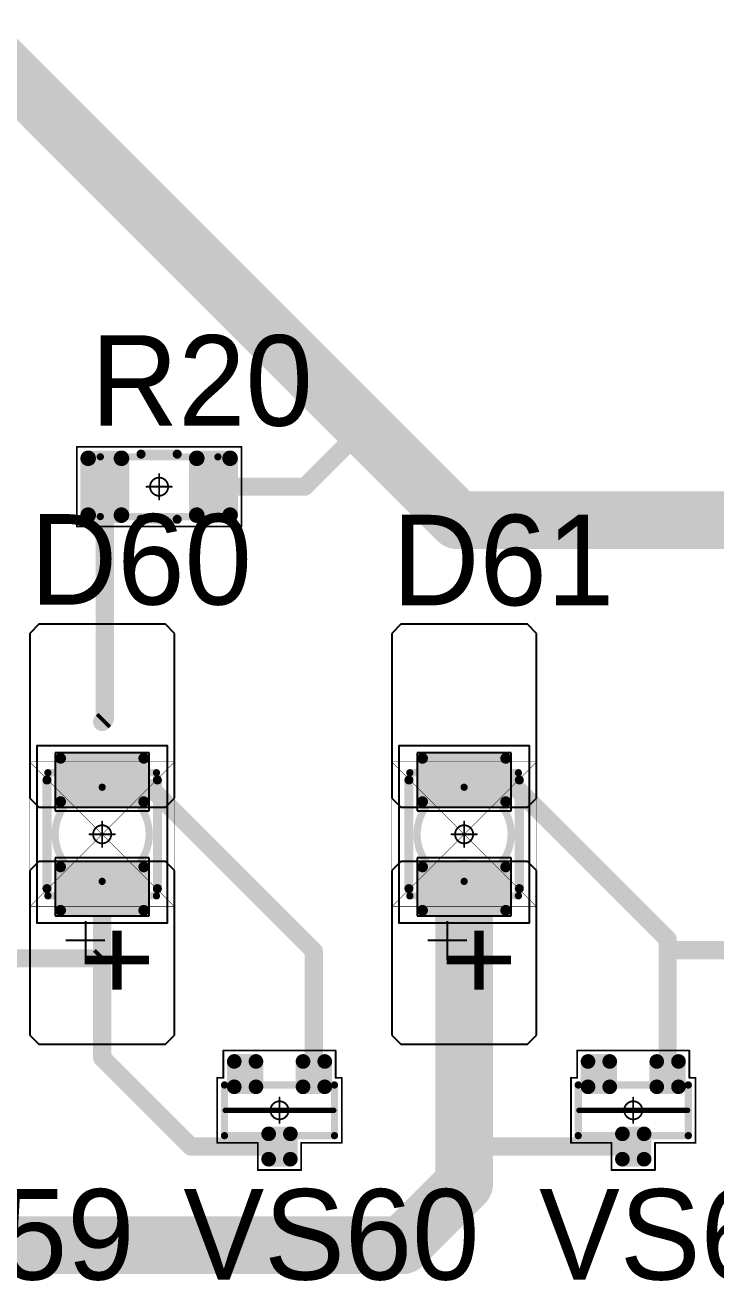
# Model space of a CAD drawing. Header units: millimetres. Extents: x 0 to 273, y 0 to 149.
# Drawn here: x 219.87 to 238.96, y 31.16 to 65.85 of the extents above; entities that cross this region are included whole.
import ezdxf

# ---------------------------------------------------------------- set-up
doc = ezdxf.new("R2010")
doc.units = ezdxf.units.MM
for name, color, linetype in [('Mechanical13', 56, 'Continuous'), ('Mechanical15', 56, 'Continuous'), ('Mechanical2', 216, 'Continuous'), ('TopLayer', 1, 'Continuous'), ('TopOverlay', 2, 'Continuous'), ('TopPaste', 8, 'Continuous'), ('TopSolder', 216, 'Continuous')]:
    doc.layers.add(name, color=color, linetype=linetype)

# ---------------------------------------------------------------- blocks, each defined once
blk = doc.blocks.new('SOT23_9')
at = {"layer": 'Mechanical13', "const_width": 0.2}
for points in [[(-0.7, -1.52), (-0.7, 1.52)], [(0.7, 1.52), (-0.7, 1.52)], [(0.7, -1.52), (0.7, 1.52)], [(0.7, -1.52), (-0.7, -1.52)]]:
    blk.add_lwpolyline(points, dxfattribs=at)
at = {"layer": 'Mechanical13', "const_width": 0.1}
for points in [[(-0.75, 1.52, 1), (-0.65, 1.52, 1)], [(-0.75, 1.52, 1), (-0.65, 1.52, 1)], [(0.65, 1.52, 1), (0.75, 1.52, 1)], [(0.65, 1.52, 1), (0.75, 1.52, 1)], [(-0.75, -1.52, 1), (-0.65, -1.52, 1)], [(-0.75, -1.52, 1), (-0.65, -1.52, 1)], [(0.65, -1.52, 1), (0.75, -1.52, 1)], [(0.65, -1.52, 1), (0.75, -1.52, 1)]]:
    blk.add_lwpolyline(points, format="xyb", close=True, dxfattribs=at)
at = {"layer": 'Mechanical15', "const_width": 0.05}
for points in [[(0.9, 1.72), (-0.9, 1.72)], [(-0.9, 1.55), (-0.9, 1.72)], [(0.9, 0.6), (0.9, 1.72)], [(-0.9, 1.55), (-1.65, 1.55)], [(-1.65, -1.55), (-1.65, 1.55)], [(0, -0.35), (0, 0.35)], [(1.65, 0.6), (0.9, 0.6)], [(1.65, -0.6), (1.65, 0.6)], [(0.35, 0), (-0.35, 0)], [(0.9, -1.72), (0.9, -0.6)], [(1.65, -0.6), (0.9, -0.6)], [(-0.9, -1.55), (-1.65, -1.55)], [(-0.9, -1.72), (-0.9, -1.55)], [(0.9, -1.72), (-0.9, -1.72)]]:
    blk.add_lwpolyline(points, dxfattribs=at)
at = {"layer": 'Mechanical15'}
for points, const_width in [([(-0.913, 1.72, 1), (-0.888, 1.72, 1)], 0.025), ([(-0.913, 1.72, 1), (-0.888, 1.72, 1)], 0.025), ([(0.888, 1.72, 1), (0.913, 1.72, 1)], 0.025), ([(0.888, 1.72, 1), (0.913, 1.72, 1)], 0.025), ([(-1.662, 1.55, 1), (-1.637, 1.55, 1)], 0.025), ([(-1.662, 1.55, 1), (-1.637, 1.55, 1)], 0.025), ([(-0.913, 1.55, 1), (-0.888, 1.55, 1)], 0.025), ([(-0.913, 1.55, 1), (-0.888, 1.55, 1)], 0.025), ([(-0.012, 0.35, 1), (0.012, 0.35, 1)], 0.025), ([(0.888, 0.6, 1), (0.913, 0.6, 1)], 0.025), ([(0.888, 0.6, 1), (0.913, 0.6, 1)], 0.025), ([(1.637, 0.6, 1), (1.662, 0.6, 1)], 0.025), ([(1.637, 0.6, 1), (1.662, 0.6, 1)], 0.025), ([(-0.362, 0, 1), (-0.337, 0, 1)], 0.025), ([(0.25, 0, 1), (-0.25, 0, 1)], 0.05), ([(-0.262, 0, 1), (-0.238, 0, 1)], 0.025), ([(0.238, 0, 1), (0.262, 0, 1)], 0.025), ([(0.337, 0, 1), (0.362, 0, 1)], 0.025), ([(-0.012, -0.35, 1), (0.012, -0.35, 1)], 0.025), ([(0.888, -0.6, 1), (0.913, -0.6, 1)], 0.025), ([(0.888, -0.6, 1), (0.913, -0.6, 1)], 0.025), ([(1.637, -0.6, 1), (1.662, -0.6, 1)], 0.025), ([(1.637, -0.6, 1), (1.662, -0.6, 1)], 0.025), ([(-1.662, -1.55, 1), (-1.637, -1.55, 1)], 0.025), ([(-1.662, -1.55, 1), (-1.637, -1.55, 1)], 0.025), ([(-0.913, -1.55, 1), (-0.888, -1.55, 1)], 0.025), ([(-0.913, -1.55, 1), (-0.888, -1.55, 1)], 0.025), ([(-0.913, -1.72, 1), (-0.888, -1.72, 1)], 0.025), ([(-0.913, -1.72, 1), (-0.888, -1.72, 1)], 0.025), ([(0.888, -1.72, 1), (0.913, -1.72, 1)], 0.025), ([(0.888, -1.72, 1), (0.913, -1.72, 1)], 0.025)]:
    blk.add_lwpolyline(points, format="xyb", close=True, dxfattribs=dict(at, const_width=const_width))
at = {"layer": 'TopLayer', "const_width": 0.1}
for points in [[(-1.4, 1.25, 1), (-1.3, 1.25, 1)], [(-0.7, 1.25, 1), (-0.6, 1.25, 1)], [(-1.4, 0.65, 1), (-1.3, 0.65, 1)], [(-0.7, 0.65, 1), (-0.6, 0.65, 1)], [(0.6, 0.3, 1), (0.7, 0.3, 1)], [(1.3, 0.3, 1), (1.4, 0.3, 1)], [(0.6, -0.3, 1), (0.7, -0.3, 1)], [(1.3, -0.3, 1), (1.4, -0.3, 1)], [(-1.4, -0.65, 1), (-1.3, -0.65, 1)], [(-0.7, -0.65, 1), (-0.6, -0.65, 1)], [(-1.4, -1.25, 1), (-1.3, -1.25, 1)], [(-0.7, -1.25, 1), (-0.6, -1.25, 1)]]:
    blk.add_lwpolyline(points, format="xyb", close=True, dxfattribs=at)
at = {"layer": 'TopLayer'}
for points in [[(-1.45, 1.25), (-1.45, 0.65), (-0.55, 1.25), (-0.55, 0.65)], [(-1.35, 1.35), (-1.35, 0.55), (-0.65, 1.35), (-0.65, 0.55)], [(0.65, 0.4), (0.65, -0.4), (1.35, 0.4), (1.35, -0.4)], [(0.55, 0.3), (0.55, -0.3), (1.45, 0.3), (1.45, -0.3)], [(-1.45, -0.65), (-1.45, -1.25), (-0.55, -0.65), (-0.55, -1.25)], [(-1.35, -0.55), (-1.35, -1.35), (-0.65, -0.55), (-0.65, -1.35)]]:
    blk.add_solid(points, dxfattribs=at)
at = {"layer": 'TopOverlay', "const_width": 0.15}
blk.add_lwpolyline([(0, -1.5), (0, 1.5)], dxfattribs=at)
at = {"layer": 'TopOverlay', "const_width": 0.075}
for points in [[(-0.038, 1.5, 1), (0.038, 1.5, 1)], [(-0.038, -1.5, 1), (0.038, -1.5, 1)]]:
    blk.add_lwpolyline(points, format="xyb", close=True, dxfattribs=at)
at = {"layer": 'TopPaste', "const_width": 0.075}
for points in [[(-1.387, 1.25, 1), (-1.313, 1.25, 1)], [(-0.687, 1.25, 1), (-0.613, 1.25, 1)], [(-1.387, 0.65, 1), (-1.313, 0.65, 1)], [(-0.687, 0.65, 1), (-0.613, 0.65, 1)], [(0.613, 0.3, 1), (0.687, 0.3, 1)], [(1.313, 0.3, 1), (1.387, 0.3, 1)], [(0.613, -0.3, 1), (0.687, -0.3, 1)], [(1.313, -0.3, 1), (1.387, -0.3, 1)], [(-1.387, -0.65, 1), (-1.313, -0.65, 1)], [(-0.687, -0.65, 1), (-0.613, -0.65, 1)], [(-1.387, -1.25, 1), (-1.313, -1.25, 1)], [(-0.687, -1.25, 1), (-0.613, -1.25, 1)]]:
    blk.add_lwpolyline(points, format="xyb", close=True, dxfattribs=at)
at = {"layer": 'TopPaste'}
for points in [[(-1.425, 1.25), (-1.425, 0.65), (-0.575, 1.25), (-0.575, 0.65)], [(-1.35, 1.325), (-1.35, 0.575), (-0.65, 1.325), (-0.65, 0.575)], [(0.65, 0.375), (0.65, -0.375), (1.35, 0.375), (1.35, -0.375)], [(0.575, 0.3), (0.575, -0.3), (1.425, 0.3), (1.425, -0.3)], [(-1.425, -0.65), (-1.425, -1.25), (-0.575, -0.65), (-0.575, -1.25)], [(-1.35, -0.575), (-1.35, -1.325), (-0.65, -0.575), (-0.65, -1.325)]]:
    blk.add_solid(points, dxfattribs=at)
at = {"layer": 'TopSolder', "const_width": 0.202}
for points in [[(-1.451, 1.25, 1), (-1.249, 1.25, 1)], [(-0.751, 1.25, 1), (-0.549, 1.25, 1)], [(-1.451, 0.65, 1), (-1.249, 0.65, 1)], [(-0.751, 0.65, 1), (-0.549, 0.65, 1)], [(0.549, 0.3, 1), (0.751, 0.3, 1)], [(1.249, 0.3, 1), (1.451, 0.3, 1)], [(0.549, -0.3, 1), (0.751, -0.3, 1)], [(1.249, -0.3, 1), (1.451, -0.3, 1)], [(-1.451, -0.65, 1), (-1.249, -0.65, 1)], [(-0.751, -0.65, 1), (-0.549, -0.65, 1)], [(-1.451, -1.25, 1), (-1.249, -1.25, 1)], [(-0.751, -1.25, 1), (-0.549, -1.25, 1)]]:
    blk.add_lwpolyline(points, format="xyb", close=True, dxfattribs=at)
at = {"layer": 'TopSolder'}
for points in [[(-1.35, 1.452), (-1.35, 0.448), (-0.65, 1.452), (-0.65, 0.448)], [(-1.552, 1.25), (-1.552, 0.65), (-0.448, 1.25), (-0.448, 0.65)], [(0.65, 0.502), (0.65, -0.502), (1.35, 0.502), (1.35, -0.502)], [(0.448, 0.3), (0.448, -0.3), (1.552, 0.3), (1.552, -0.3)], [(-1.552, -0.65), (-1.552, -1.25), (-0.448, -0.65), (-0.448, -1.25)], [(-1.35, -0.448), (-1.35, -1.452), (-0.65, -0.448), (-0.65, -1.452)]]:
    blk.add_solid(points, dxfattribs=at)
blk = doc.blocks.new('SOT23_10')
at = {"layer": 'Mechanical13', "const_width": 0.2}
for points in [[(-0.7, -1.52), (-0.7, 1.52)], [(0.7, 1.52), (-0.7, 1.52)], [(0.7, -1.52), (0.7, 1.52)], [(0.7, -1.52), (-0.7, -1.52)]]:
    blk.add_lwpolyline(points, dxfattribs=at)
at = {"layer": 'Mechanical13', "const_width": 0.1}
for points in [[(-0.75, 1.52, 1), (-0.65, 1.52, 1)], [(-0.75, 1.52, 1), (-0.65, 1.52, 1)], [(0.65, 1.52, 1), (0.75, 1.52, 1)], [(0.65, 1.52, 1), (0.75, 1.52, 1)], [(-0.75, -1.52, 1), (-0.65, -1.52, 1)], [(-0.75, -1.52, 1), (-0.65, -1.52, 1)], [(0.65, -1.52, 1), (0.75, -1.52, 1)], [(0.65, -1.52, 1), (0.75, -1.52, 1)]]:
    blk.add_lwpolyline(points, format="xyb", close=True, dxfattribs=at)
at = {"layer": 'Mechanical15', "const_width": 0.05}
for points in [[(0.9, 1.72), (-0.9, 1.72)], [(-0.9, 1.55), (-0.9, 1.72)], [(0.9, 0.6), (0.9, 1.72)], [(-0.9, 1.55), (-1.65, 1.55)], [(-1.65, -1.55), (-1.65, 1.55)], [(0, -0.35), (0, 0.35)], [(1.65, 0.6), (0.9, 0.6)], [(1.65, -0.6), (1.65, 0.6)], [(0.35, 0), (-0.35, 0)], [(0.9, -1.72), (0.9, -0.6)], [(1.65, -0.6), (0.9, -0.6)], [(-0.9, -1.55), (-1.65, -1.55)], [(-0.9, -1.72), (-0.9, -1.55)], [(0.9, -1.72), (-0.9, -1.72)]]:
    blk.add_lwpolyline(points, dxfattribs=at)
at = {"layer": 'Mechanical15'}
for points, const_width in [([(-0.913, 1.72, 1), (-0.888, 1.72, 1)], 0.025), ([(-0.913, 1.72, 1), (-0.888, 1.72, 1)], 0.025), ([(0.888, 1.72, 1), (0.913, 1.72, 1)], 0.025), ([(0.888, 1.72, 1), (0.913, 1.72, 1)], 0.025), ([(-1.662, 1.55, 1), (-1.637, 1.55, 1)], 0.025), ([(-1.662, 1.55, 1), (-1.637, 1.55, 1)], 0.025), ([(-0.913, 1.55, 1), (-0.888, 1.55, 1)], 0.025), ([(-0.913, 1.55, 1), (-0.888, 1.55, 1)], 0.025), ([(-0.012, 0.35, 1), (0.012, 0.35, 1)], 0.025), ([(0.888, 0.6, 1), (0.913, 0.6, 1)], 0.025), ([(0.888, 0.6, 1), (0.913, 0.6, 1)], 0.025), ([(1.637, 0.6, 1), (1.662, 0.6, 1)], 0.025), ([(1.637, 0.6, 1), (1.662, 0.6, 1)], 0.025), ([(-0.362, 0, 1), (-0.337, 0, 1)], 0.025), ([(0.25, 0, 1), (-0.25, 0, 1)], 0.05), ([(-0.262, 0, 1), (-0.238, 0, 1)], 0.025), ([(0.238, 0, 1), (0.262, 0, 1)], 0.025), ([(0.337, 0, 1), (0.362, 0, 1)], 0.025), ([(-0.012, -0.35, 1), (0.012, -0.35, 1)], 0.025), ([(0.888, -0.6, 1), (0.913, -0.6, 1)], 0.025), ([(0.888, -0.6, 1), (0.913, -0.6, 1)], 0.025), ([(1.637, -0.6, 1), (1.662, -0.6, 1)], 0.025), ([(1.637, -0.6, 1), (1.662, -0.6, 1)], 0.025), ([(-1.662, -1.55, 1), (-1.637, -1.55, 1)], 0.025), ([(-1.662, -1.55, 1), (-1.637, -1.55, 1)], 0.025), ([(-0.913, -1.55, 1), (-0.888, -1.55, 1)], 0.025), ([(-0.913, -1.55, 1), (-0.888, -1.55, 1)], 0.025), ([(-0.913, -1.72, 1), (-0.888, -1.72, 1)], 0.025), ([(-0.913, -1.72, 1), (-0.888, -1.72, 1)], 0.025), ([(0.888, -1.72, 1), (0.913, -1.72, 1)], 0.025), ([(0.888, -1.72, 1), (0.913, -1.72, 1)], 0.025)]:
    blk.add_lwpolyline(points, format="xyb", close=True, dxfattribs=dict(at, const_width=const_width))
at = {"layer": 'TopLayer', "const_width": 0.1}
for points in [[(-1.4, 1.25, 1), (-1.3, 1.25, 1)], [(-0.7, 1.25, 1), (-0.6, 1.25, 1)], [(-1.4, 0.65, 1), (-1.3, 0.65, 1)], [(-0.7, 0.65, 1), (-0.6, 0.65, 1)], [(0.6, 0.3, 1), (0.7, 0.3, 1)], [(1.3, 0.3, 1), (1.4, 0.3, 1)], [(0.6, -0.3, 1), (0.7, -0.3, 1)], [(1.3, -0.3, 1), (1.4, -0.3, 1)], [(-1.4, -0.65, 1), (-1.3, -0.65, 1)], [(-0.7, -0.65, 1), (-0.6, -0.65, 1)], [(-1.4, -1.25, 1), (-1.3, -1.25, 1)], [(-0.7, -1.25, 1), (-0.6, -1.25, 1)]]:
    blk.add_lwpolyline(points, format="xyb", close=True, dxfattribs=at)
at = {"layer": 'TopLayer'}
for points in [[(-1.45, 1.25), (-1.45, 0.65), (-0.55, 1.25), (-0.55, 0.65)], [(-1.35, 1.35), (-1.35, 0.55), (-0.65, 1.35), (-0.65, 0.55)], [(0.65, 0.4), (0.65, -0.4), (1.35, 0.4), (1.35, -0.4)], [(0.55, 0.3), (0.55, -0.3), (1.45, 0.3), (1.45, -0.3)], [(-1.45, -0.65), (-1.45, -1.25), (-0.55, -0.65), (-0.55, -1.25)], [(-1.35, -0.55), (-1.35, -1.35), (-0.65, -0.55), (-0.65, -1.35)]]:
    blk.add_solid(points, dxfattribs=at)
at = {"layer": 'TopOverlay', "const_width": 0.15}
blk.add_lwpolyline([(0, -1.5), (0, 1.5)], dxfattribs=at)
at = {"layer": 'TopOverlay', "const_width": 0.075}
for points in [[(-0.038, 1.5, 1), (0.038, 1.5, 1)], [(-0.038, -1.5, 1), (0.038, -1.5, 1)]]:
    blk.add_lwpolyline(points, format="xyb", close=True, dxfattribs=at)
at = {"layer": 'TopPaste', "const_width": 0.075}
for points in [[(-1.387, 1.25, 1), (-1.313, 1.25, 1)], [(-0.687, 1.25, 1), (-0.613, 1.25, 1)], [(-1.387, 0.65, 1), (-1.313, 0.65, 1)], [(-0.687, 0.65, 1), (-0.613, 0.65, 1)], [(0.613, 0.3, 1), (0.687, 0.3, 1)], [(1.313, 0.3, 1), (1.387, 0.3, 1)], [(0.613, -0.3, 1), (0.687, -0.3, 1)], [(1.313, -0.3, 1), (1.387, -0.3, 1)], [(-1.387, -0.65, 1), (-1.313, -0.65, 1)], [(-0.687, -0.65, 1), (-0.613, -0.65, 1)], [(-1.387, -1.25, 1), (-1.313, -1.25, 1)], [(-0.687, -1.25, 1), (-0.613, -1.25, 1)]]:
    blk.add_lwpolyline(points, format="xyb", close=True, dxfattribs=at)
at = {"layer": 'TopPaste'}
for points in [[(-1.425, 1.25), (-1.425, 0.65), (-0.575, 1.25), (-0.575, 0.65)], [(-1.35, 1.325), (-1.35, 0.575), (-0.65, 1.325), (-0.65, 0.575)], [(0.65, 0.375), (0.65, -0.375), (1.35, 0.375), (1.35, -0.375)], [(0.575, 0.3), (0.575, -0.3), (1.425, 0.3), (1.425, -0.3)], [(-1.425, -0.65), (-1.425, -1.25), (-0.575, -0.65), (-0.575, -1.25)], [(-1.35, -0.575), (-1.35, -1.325), (-0.65, -0.575), (-0.65, -1.325)]]:
    blk.add_solid(points, dxfattribs=at)
at = {"layer": 'TopSolder', "const_width": 0.202}
for points in [[(-1.451, 1.25, 1), (-1.249, 1.25, 1)], [(-0.751, 1.25, 1), (-0.549, 1.25, 1)], [(-1.451, 0.65, 1), (-1.249, 0.65, 1)], [(-0.751, 0.65, 1), (-0.549, 0.65, 1)], [(0.549, 0.3, 1), (0.751, 0.3, 1)], [(1.249, 0.3, 1), (1.451, 0.3, 1)], [(0.549, -0.3, 1), (0.751, -0.3, 1)], [(1.249, -0.3, 1), (1.451, -0.3, 1)], [(-1.451, -0.65, 1), (-1.249, -0.65, 1)], [(-0.751, -0.65, 1), (-0.549, -0.65, 1)], [(-1.451, -1.25, 1), (-1.249, -1.25, 1)], [(-0.751, -1.25, 1), (-0.549, -1.25, 1)]]:
    blk.add_lwpolyline(points, format="xyb", close=True, dxfattribs=at)
at = {"layer": 'TopSolder'}
for points in [[(-1.35, 1.452), (-1.35, 0.448), (-0.65, 1.452), (-0.65, 0.448)], [(-1.552, 1.25), (-1.552, 0.65), (-0.448, 1.25), (-0.448, 0.65)], [(0.65, 0.502), (0.65, -0.502), (1.35, 0.502), (1.35, -0.502)], [(0.448, 0.3), (0.448, -0.3), (1.552, 0.3), (1.552, -0.3)], [(-1.552, -0.65), (-1.552, -1.25), (-0.448, -0.65), (-0.448, -1.25)], [(-1.35, -0.448), (-1.35, -1.452), (-0.65, -0.448), (-0.65, -1.452)]]:
    blk.add_solid(points, dxfattribs=at)
blk = doc.blocks.new('RC1206S_72')
at = {"layer": 'Mechanical13', "const_width": 0.2}
for points in [[(1.625, 0.825), (-1.625, 0.825)], [(-1.625, 0.825), (-1.625, -0.825)], [(1.625, 0.825), (1.625, -0.825)], [(1.625, -0.825), (-1.625, -0.825)]]:
    blk.add_lwpolyline(points, dxfattribs=at)
at = {"layer": 'Mechanical13', "const_width": 0.1}
for points in [[(-1.675, 0.825, 1), (-1.575, 0.825, 1)], [(-1.675, 0.825, 1), (-1.575, 0.825, 1)], [(1.575, 0.825, 1), (1.675, 0.825, 1)], [(1.575, 0.825, 1), (1.675, 0.825, 1)], [(-1.675, -0.825, 1), (-1.575, -0.825, 1)], [(-1.675, -0.825, 1), (-1.575, -0.825, 1)], [(1.575, -0.825, 1), (1.675, -0.825, 1)], [(1.575, -0.825, 1), (1.675, -0.825, 1)]]:
    blk.add_lwpolyline(points, format="xyb", close=True, dxfattribs=at)
at = {"layer": 'Mechanical15', "const_width": 0.05}
for points in [[(2.275, 1.1), (-2.275, 1.1)], [(-2.275, 1.1), (-2.275, -1.1)], [(2.275, 1.1), (2.275, -1.1)], [(0, 0.35), (0, -0.35)], [(0.35, 0), (-0.35, 0)], [(2.275, -1.1), (-2.275, -1.1)]]:
    blk.add_lwpolyline(points, dxfattribs=at)
at = {"layer": 'Mechanical15'}
for points, const_width in [([(-2.287, 1.1, 1), (-2.262, 1.1, 1)], 0.025), ([(-2.287, 1.1, 1), (-2.262, 1.1, 1)], 0.025), ([(2.262, 1.1, 1), (2.287, 1.1, 1)], 0.025), ([(2.262, 1.1, 1), (2.287, 1.1, 1)], 0.025), ([(-0.012, 0.35, 1), (0.012, 0.35, 1)], 0.025), ([(-0.362, 0, 1), (-0.337, 0, 1)], 0.025), ([(0.25, 0, 1), (-0.25, 0, 1)], 0.05), ([(-0.262, 0, 1), (-0.238, 0, 1)], 0.025), ([(0.238, 0, 1), (0.262, 0, 1)], 0.025), ([(0.337, 0, 1), (0.362, 0, 1)], 0.025), ([(-0.012, -0.35, 1), (0.012, -0.35, 1)], 0.025), ([(-2.287, -1.1, 1), (-2.262, -1.1, 1)], 0.025), ([(-2.287, -1.1, 1), (-2.262, -1.1, 1)], 0.025), ([(2.262, -1.1, 1), (2.287, -1.1, 1)], 0.025), ([(2.262, -1.1, 1), (2.287, -1.1, 1)], 0.025)]:
    blk.add_lwpolyline(points, format="xyb", close=True, dxfattribs=dict(at, const_width=const_width))
at = {"layer": 'TopLayer', "const_width": 0.115}
for points in [[(-2.018, 0.785, 1), (-1.903, 0.785, 1)], [(-1.098, 0.785, 1), (-0.983, 0.785, 1)], [(0.983, 0.785, 1), (1.098, 0.785, 1)], [(1.903, 0.785, 1), (2.018, 0.785, 1)], [(-2.018, -0.785, 1), (-1.903, -0.785, 1)], [(-1.098, -0.785, 1), (-0.983, -0.785, 1)], [(0.983, -0.785, 1), (1.098, -0.785, 1)], [(1.903, -0.785, 1), (2.018, -0.785, 1)]]:
    blk.add_lwpolyline(points, format="xyb", close=True, dxfattribs=at)
at = {"layer": 'TopLayer'}
for points in [[(-2.075, -0.785), (-0.925, -0.785), (-2.075, 0.785), (-0.925, 0.785)], [(-1.96, -0.9), (-1.04, -0.9), (-1.96, 0.9), (-1.04, 0.9)], [(0.925, -0.785), (2.075, -0.785), (0.925, 0.785), (2.075, 0.785)], [(1.04, -0.9), (1.96, -0.9), (1.04, 0.9), (1.96, 0.9)]]:
    blk.add_solid(points, dxfattribs=at)
at = {"layer": 'TopOverlay', "const_width": 0.25}
for points in [[(0.5, 0.9), (-0.5, 0.9)], [(0.5, -0.9), (-0.5, -0.9)]]:
    blk.add_lwpolyline(points, dxfattribs=at)
at = {"layer": 'TopOverlay', "const_width": 0.125}
for points in [[(-0.562, 0.9, 1), (-0.437, 0.9, 1)], [(0.437, 0.9, 1), (0.562, 0.9, 1)], [(-0.562, -0.9, 1), (-0.437, -0.9, 1)], [(0.437, -0.9, 1), (0.562, -0.9, 1)]]:
    blk.add_lwpolyline(points, format="xyb", close=True, dxfattribs=at)
at = {"layer": 'TopPaste', "const_width": 0.09}
for points in [[(-2.005, 0.785, 1), (-1.915, 0.785, 1)], [(-1.085, 0.785, 1), (-0.995, 0.785, 1)], [(0.995, 0.785, 1), (1.085, 0.785, 1)], [(1.915, 0.785, 1), (2.005, 0.785, 1)], [(-2.005, -0.785, 1), (-1.915, -0.785, 1)], [(-1.085, -0.785, 1), (-0.995, -0.785, 1)], [(0.995, -0.785, 1), (1.085, -0.785, 1)], [(1.915, -0.785, 1), (2.005, -0.785, 1)]]:
    blk.add_lwpolyline(points, format="xyb", close=True, dxfattribs=at)
at = {"layer": 'TopPaste'}
for points in [[(-2.05, -0.785), (-0.95, -0.785), (-2.05, 0.785), (-0.95, 0.785)], [(-1.96, -0.875), (-1.04, -0.875), (-1.96, 0.875), (-1.04, 0.875)], [(0.95, -0.785), (2.05, -0.785), (0.95, 0.785), (2.05, 0.785)], [(1.04, -0.875), (1.96, -0.875), (1.04, 0.875), (1.96, 0.875)]]:
    blk.add_solid(points, dxfattribs=at)
at = {"layer": 'TopSolder', "const_width": 0.215}
for points in [[(-2.068, 0.785, 1), (-1.853, 0.785, 1)], [(-1.148, 0.785, 1), (-0.933, 0.785, 1)], [(0.933, 0.785, 1), (1.148, 0.785, 1)], [(1.853, 0.785, 1), (2.068, 0.785, 1)], [(-2.068, -0.785, 1), (-1.853, -0.785, 1)], [(-1.148, -0.785, 1), (-0.933, -0.785, 1)], [(0.933, -0.785, 1), (1.148, -0.785, 1)], [(1.853, -0.785, 1), (2.068, -0.785, 1)]]:
    blk.add_lwpolyline(points, format="xyb", close=True, dxfattribs=at)
at = {"layer": 'TopSolder'}
for points in [[(-2.175, -0.785), (-0.825, -0.785), (-2.175, 0.785), (-0.825, 0.785)], [(-1.96, -1), (-1.04, -1), (-1.96, 1), (-1.04, 1)], [(0.825, -0.785), (2.175, -0.785), (0.825, 0.785), (2.175, 0.785)], [(1.04, -1), (1.96, -1), (1.04, 1), (1.96, 1)]]:
    blk.add_solid(points, dxfattribs=at)
blk = doc.blocks.new('T66G_94')
at = {"layer": 'Mechanical13'}
for p, q in [((2.936, 0.071), (2.936, -1)), ((2.4, -0.464), (3.471, -0.464))]:
    blk.add_line(p, q, dxfattribs=at)
at = {"layer": 'Mechanical13', "const_width": 0.2}
for points in [[(1.7, 1.5), (-1.7, 1.5)], [(-1.7, -1.5), (-1.7, 1.5)], [(1.7, -1.5), (1.7, 1.5)], [(1.7, -1.5), (-1.7, -1.5)]]:
    blk.add_lwpolyline(points, dxfattribs=at)
at = {"layer": 'Mechanical13'}
for points, const_width in [([(-1.75, 1.5, 1), (-1.65, 1.5, 1)], 0.1), ([(-1.75, 1.5, 1), (-1.65, 1.5, 1)], 0.1), ([(1.3, 0, 1), (-1.3, 0, 1)], 0.2), ([(1.65, 1.5, 1), (1.75, 1.5, 1)], 0.1), ([(1.65, 1.5, 1), (1.75, 1.5, 1)], 0.1), ([(-1.35, 0, 1), (-1.25, 0, 1)], 0.1), ([(1.25, 0, 1), (1.35, 0, 1)], 0.1), ([(-1.75, -1.5, 1), (-1.65, -1.5, 1)], 0.1), ([(-1.75, -1.5, 1), (-1.65, -1.5, 1)], 0.1), ([(1.65, -1.5, 1), (1.75, -1.5, 1)], 0.1), ([(1.65, -1.5, 1), (1.75, -1.5, 1)], 0.1)]:
    blk.add_lwpolyline(points, format="xyb", close=True, dxfattribs=dict(at, const_width=const_width))
at = {"layer": 'Mechanical15', "const_width": 0.05}
for points in [[(-2.45, -1.8), (-2.45, 1.8)], [(2.45, 1.8), (-2.45, 1.8)], [(2.45, -1.8), (2.45, 1.8)], [(0, -0.35), (0, 0.35)], [(0.35, 0), (-0.35, 0)], [(2.45, -1.8), (-2.45, -1.8)]]:
    blk.add_lwpolyline(points, dxfattribs=at)
at = {"layer": 'Mechanical15'}
for points, const_width in [([(-2.462, 1.8, 1), (-2.438, 1.8, 1)], 0.025), ([(-2.462, 1.8, 1), (-2.438, 1.8, 1)], 0.025), ([(2.438, 1.8, 1), (2.462, 1.8, 1)], 0.025), ([(2.438, 1.8, 1), (2.462, 1.8, 1)], 0.025), ([(-0.012, 0.35, 1), (0.012, 0.35, 1)], 0.025), ([(-0.362, 0, 1), (-0.337, 0, 1)], 0.025), ([(0.25, 0, 1), (-0.25, 0, 1)], 0.05), ([(-0.262, 0, 1), (-0.238, 0, 1)], 0.025), ([(0.238, 0, 1), (0.262, 0, 1)], 0.025), ([(0.337, 0, 1), (0.362, 0, 1)], 0.025), ([(-0.012, -0.35, 1), (0.012, -0.35, 1)], 0.025), ([(-2.462, -1.8, 1), (-2.438, -1.8, 1)], 0.025), ([(-2.462, -1.8, 1), (-2.438, -1.8, 1)], 0.025), ([(2.438, -1.8, 1), (2.462, -1.8, 1)], 0.025), ([(2.438, -1.8, 1), (2.462, -1.8, 1)], 0.025)]:
    blk.add_lwpolyline(points, format="xyb", close=True, dxfattribs=dict(at, const_width=const_width))
at = {"layer": 'TopLayer'}
for p, q in [((-5.55, 2), (-5.8, 1.75)), ((-5.8, 1.75), (-5.8, -1.75)), ((-1, 2), (-5.55, 2)), ((-0.75, 1.75), (-1, 2)), ((-0.75, -1.75), (-0.75, 1.75)), ((1, 2), (0.75, 1.75)), ((0.75, 1.75), (0.75, -1.75)), ((5.55, 2), (1, 2)), ((5.8, 1.75), (5.55, 2)), ((5.8, -1.75), (5.8, 1.75)), ((-5.8, -1.75), (-5.55, -2)), ((-5.55, -2), (-1, -2)), ((-1, -2), (-0.75, -1.75)), ((0.75, -1.75), (1, -2)), ((1, -2), (5.55, -2)), ((5.55, -2), (5.8, -1.75))]:
    blk.add_line(p, q, dxfattribs=at)
at = {"layer": 'TopLayer', "const_width": 0.15}
for points in [[(-2.175, 1.15, 1), (-2.025, 1.15, 1)], [(-0.975, 1.15, 1), (-0.825, 1.15, 1)], [(0.825, 1.15, 1), (0.975, 1.15, 1)], [(2.025, 1.15, 1), (2.175, 1.15, 1)], [(-2.175, -1.15, 1), (-2.025, -1.15, 1)], [(-0.975, -1.15, 1), (-0.825, -1.15, 1)], [(0.825, -1.15, 1), (0.975, -1.15, 1)], [(2.025, -1.15, 1), (2.175, -1.15, 1)]]:
    blk.add_lwpolyline(points, format="xyb", close=True, dxfattribs=at)
at = {"layer": 'TopLayer'}
for points in [[(-0.75, 1.15), (-2.25, 1.15), (-0.75, -1.15), (-2.25, -1.15)], [(-0.9, 1.3), (-2.1, 1.3), (-0.9, -1.3), (-2.1, -1.3)], [(2.25, 1.15), (0.75, 1.15), (2.25, -1.15), (0.75, -1.15)], [(2.1, 1.3), (0.9, 1.3), (2.1, -1.3), (0.9, -1.3)]]:
    blk.add_solid(points, dxfattribs=at)
at = {"layer": 'TopOverlay', "const_width": 0.25}
for points in [[(1.5, 1.525), (-1.5, 1.525)], [(1.5, -1.525), (-1.5, -1.525)]]:
    blk.add_lwpolyline(points, dxfattribs=at)
at = {"layer": 'TopOverlay', "const_width": 0.125}
for points in [[(-1.562, 1.525, 1), (-1.438, 1.525, 1)], [(1.438, 1.525, 1), (1.562, 1.525, 1)], [(-1.562, -1.525, 1), (-1.438, -1.525, 1)], [(1.438, -1.525, 1), (1.562, -1.525, 1)]]:
    blk.add_lwpolyline(points, format="xyb", close=True, dxfattribs=at)
at = {"layer": 'TopPaste', "const_width": 0.125}
for points in [[(-2.163, 1.15, 1), (-2.038, 1.15, 1)], [(-0.963, 1.15, 1), (-0.838, 1.15, 1)], [(0.838, 1.15, 1), (0.963, 1.15, 1)], [(2.038, 1.15, 1), (2.163, 1.15, 1)], [(-2.163, -1.15, 1), (-2.038, -1.15, 1)], [(-0.963, -1.15, 1), (-0.838, -1.15, 1)], [(0.838, -1.15, 1), (0.963, -1.15, 1)], [(2.038, -1.15, 1), (2.163, -1.15, 1)]]:
    blk.add_lwpolyline(points, format="xyb", close=True, dxfattribs=at)
at = {"layer": 'TopPaste'}
for points in [[(-0.775, 1.15), (-2.225, 1.15), (-0.775, -1.15), (-2.225, -1.15)], [(-0.9, 1.275), (-2.1, 1.275), (-0.9, -1.275), (-2.1, -1.275)], [(2.225, 1.15), (0.775, 1.15), (2.225, -1.15), (0.775, -1.15)], [(2.1, 1.275), (0.9, 1.275), (2.1, -1.275), (0.9, -1.275)]]:
    blk.add_solid(points, dxfattribs=at)
at = {"layer": 'TopSolder'}
for p, q in [((-2.25, 1.3), (-2.25, -1.3)), ((-0.65, 1.3), (-2.25, 1.3)), ((-0.65, -1.3), (-0.65, 1.3)), ((0.65, 1.3), (0.65, -1.3)), ((2.25, 1.3), (0.65, 1.3)), ((2.25, -1.3), (2.25, 1.3)), ((-2.25, -1.3), (-0.65, -1.3)), ((0.65, -1.3), (2.25, -1.3))]:
    blk.add_line(p, q, dxfattribs=at)
at = {"layer": 'TopOverlay'}
blk.add_text('+', height=2.5, dxfattribs=at).set_placement((2.5, -0.8))
blk = doc.blocks.new('T66G_95')
at = {"layer": 'Mechanical13'}
for p, q in [((2.936, 0.071), (2.936, -1)), ((2.4, -0.464), (3.471, -0.464))]:
    blk.add_line(p, q, dxfattribs=at)
at = {"layer": 'Mechanical13', "const_width": 0.2}
for points in [[(1.7, 1.5), (-1.7, 1.5)], [(-1.7, -1.5), (-1.7, 1.5)], [(1.7, -1.5), (1.7, 1.5)], [(1.7, -1.5), (-1.7, -1.5)]]:
    blk.add_lwpolyline(points, dxfattribs=at)
at = {"layer": 'Mechanical13'}
for points, const_width in [([(-1.75, 1.5, 1), (-1.65, 1.5, 1)], 0.1), ([(-1.75, 1.5, 1), (-1.65, 1.5, 1)], 0.1), ([(1.3, 0, 1), (-1.3, 0, 1)], 0.2), ([(1.65, 1.5, 1), (1.75, 1.5, 1)], 0.1), ([(1.65, 1.5, 1), (1.75, 1.5, 1)], 0.1), ([(-1.35, 0, 1), (-1.25, 0, 1)], 0.1), ([(1.25, 0, 1), (1.35, 0, 1)], 0.1), ([(-1.75, -1.5, 1), (-1.65, -1.5, 1)], 0.1), ([(-1.75, -1.5, 1), (-1.65, -1.5, 1)], 0.1), ([(1.65, -1.5, 1), (1.75, -1.5, 1)], 0.1), ([(1.65, -1.5, 1), (1.75, -1.5, 1)], 0.1)]:
    blk.add_lwpolyline(points, format="xyb", close=True, dxfattribs=dict(at, const_width=const_width))
at = {"layer": 'Mechanical15', "const_width": 0.05}
for points in [[(-2.45, -1.8), (-2.45, 1.8)], [(2.45, 1.8), (-2.45, 1.8)], [(2.45, -1.8), (2.45, 1.8)], [(0, -0.35), (0, 0.35)], [(0.35, 0), (-0.35, 0)], [(2.45, -1.8), (-2.45, -1.8)]]:
    blk.add_lwpolyline(points, dxfattribs=at)
at = {"layer": 'Mechanical15'}
for points, const_width in [([(-2.462, 1.8, 1), (-2.438, 1.8, 1)], 0.025), ([(-2.462, 1.8, 1), (-2.438, 1.8, 1)], 0.025), ([(2.438, 1.8, 1), (2.462, 1.8, 1)], 0.025), ([(2.438, 1.8, 1), (2.462, 1.8, 1)], 0.025), ([(-0.012, 0.35, 1), (0.012, 0.35, 1)], 0.025), ([(-0.362, 0, 1), (-0.337, 0, 1)], 0.025), ([(0.25, 0, 1), (-0.25, 0, 1)], 0.05), ([(-0.262, 0, 1), (-0.238, 0, 1)], 0.025), ([(0.238, 0, 1), (0.262, 0, 1)], 0.025), ([(0.337, 0, 1), (0.362, 0, 1)], 0.025), ([(-0.012, -0.35, 1), (0.012, -0.35, 1)], 0.025), ([(-2.462, -1.8, 1), (-2.438, -1.8, 1)], 0.025), ([(-2.462, -1.8, 1), (-2.438, -1.8, 1)], 0.025), ([(2.438, -1.8, 1), (2.462, -1.8, 1)], 0.025), ([(2.438, -1.8, 1), (2.462, -1.8, 1)], 0.025)]:
    blk.add_lwpolyline(points, format="xyb", close=True, dxfattribs=dict(at, const_width=const_width))
at = {"layer": 'TopLayer'}
for p, q in [((-5.55, 2), (-5.8, 1.75)), ((-5.8, 1.75), (-5.8, -1.75)), ((-1, 2), (-5.55, 2)), ((-0.75, 1.75), (-1, 2)), ((-0.75, -1.75), (-0.75, 1.75)), ((1, 2), (0.75, 1.75)), ((0.75, 1.75), (0.75, -1.75)), ((5.55, 2), (1, 2)), ((5.8, 1.75), (5.55, 2)), ((5.8, -1.75), (5.8, 1.75)), ((-5.8, -1.75), (-5.55, -2)), ((-5.55, -2), (-1, -2)), ((-1, -2), (-0.75, -1.75)), ((0.75, -1.75), (1, -2)), ((1, -2), (5.55, -2)), ((5.55, -2), (5.8, -1.75))]:
    blk.add_line(p, q, dxfattribs=at)
at = {"layer": 'TopLayer', "const_width": 0.15}
for points in [[(-2.175, 1.15, 1), (-2.025, 1.15, 1)], [(-0.975, 1.15, 1), (-0.825, 1.15, 1)], [(0.825, 1.15, 1), (0.975, 1.15, 1)], [(2.025, 1.15, 1), (2.175, 1.15, 1)], [(-2.175, -1.15, 1), (-2.025, -1.15, 1)], [(-0.975, -1.15, 1), (-0.825, -1.15, 1)], [(0.825, -1.15, 1), (0.975, -1.15, 1)], [(2.025, -1.15, 1), (2.175, -1.15, 1)]]:
    blk.add_lwpolyline(points, format="xyb", close=True, dxfattribs=at)
at = {"layer": 'TopLayer'}
for points in [[(-0.75, 1.15), (-2.25, 1.15), (-0.75, -1.15), (-2.25, -1.15)], [(-0.9, 1.3), (-2.1, 1.3), (-0.9, -1.3), (-2.1, -1.3)], [(2.25, 1.15), (0.75, 1.15), (2.25, -1.15), (0.75, -1.15)], [(2.1, 1.3), (0.9, 1.3), (2.1, -1.3), (0.9, -1.3)]]:
    blk.add_solid(points, dxfattribs=at)
at = {"layer": 'TopOverlay', "const_width": 0.25}
for points in [[(1.5, 1.525), (-1.5, 1.525)], [(1.5, -1.525), (-1.5, -1.525)]]:
    blk.add_lwpolyline(points, dxfattribs=at)
at = {"layer": 'TopOverlay', "const_width": 0.125}
for points in [[(-1.562, 1.525, 1), (-1.438, 1.525, 1)], [(1.438, 1.525, 1), (1.562, 1.525, 1)], [(-1.562, -1.525, 1), (-1.438, -1.525, 1)], [(1.438, -1.525, 1), (1.562, -1.525, 1)]]:
    blk.add_lwpolyline(points, format="xyb", close=True, dxfattribs=at)
at = {"layer": 'TopPaste', "const_width": 0.125}
for points in [[(-2.163, 1.15, 1), (-2.038, 1.15, 1)], [(-0.963, 1.15, 1), (-0.838, 1.15, 1)], [(0.838, 1.15, 1), (0.963, 1.15, 1)], [(2.038, 1.15, 1), (2.163, 1.15, 1)], [(-2.163, -1.15, 1), (-2.038, -1.15, 1)], [(-0.963, -1.15, 1), (-0.838, -1.15, 1)], [(0.838, -1.15, 1), (0.963, -1.15, 1)], [(2.038, -1.15, 1), (2.163, -1.15, 1)]]:
    blk.add_lwpolyline(points, format="xyb", close=True, dxfattribs=at)
at = {"layer": 'TopPaste'}
for points in [[(-0.775, 1.15), (-2.225, 1.15), (-0.775, -1.15), (-2.225, -1.15)], [(-0.9, 1.275), (-2.1, 1.275), (-0.9, -1.275), (-2.1, -1.275)], [(2.225, 1.15), (0.775, 1.15), (2.225, -1.15), (0.775, -1.15)], [(2.1, 1.275), (0.9, 1.275), (2.1, -1.275), (0.9, -1.275)]]:
    blk.add_solid(points, dxfattribs=at)
at = {"layer": 'TopSolder'}
for p, q in [((-2.25, 1.3), (-2.25, -1.3)), ((-0.65, 1.3), (-2.25, 1.3)), ((-0.65, -1.3), (-0.65, 1.3)), ((0.65, 1.3), (0.65, -1.3)), ((2.25, 1.3), (0.65, 1.3)), ((2.25, -1.3), (2.25, 1.3)), ((-2.25, -1.3), (-0.65, -1.3)), ((0.65, -1.3), (2.25, -1.3))]:
    blk.add_line(p, q, dxfattribs=at)
at = {"layer": 'TopOverlay'}
blk.add_text('+', height=2.5, dxfattribs=at).set_placement((2.5, -0.8))

msp = doc.modelspace()

# ---------------------------------------------------------------- linework, layer by layer
at = {"layer": 'Mechanical2'}
for points, const_width in [([(220.002, 41.499), (220.002, 45.499)], 0.0127), ([(220.002, 45.499), (224.002, 45.499)], 0.0127), ([(220.002, 45.499), (224.002, 41.499)], 0.01), ([(220.002, 41.499), (224.002, 45.499)], 0.01), ([(224.002, 41.499), (224.002, 45.499)], 0.0127), ([(230.002, 41.499), (230.002, 45.499)], 0.0127), ([(230.002, 45.499), (234.002, 45.499)], 0.0127), ([(230.002, 45.499), (234.002, 41.499)], 0.01), ([(230.002, 41.499), (234.002, 45.499)], 0.01), ([(234.002, 41.499), (234.002, 45.499)], 0.0127), ([(220.002, 41.499), (224.002, 41.499)], 0.0127), ([(230.002, 41.499), (234.002, 41.499)], 0.0127)]:
    msp.add_lwpolyline(points, dxfattribs=dict(at, const_width=const_width))
for points, const_width in [([(219.999, 45.499, 1), (220.005, 45.499, 1)], 0.00635), ([(219.999, 45.499, 1), (220.005, 45.499, 1)], 0.00635), ([(219.999, 45.499, 1), (220.004, 45.499, 1)], 0.005), ([(223.999, 45.499, 1), (224.005, 45.499, 1)], 0.00635), ([(223.999, 45.499, 1), (224.005, 45.499, 1)], 0.00635), ([(223.999, 45.499, 1), (224.004, 45.499, 1)], 0.005), ([(229.999, 45.499, 1), (230.005, 45.499, 1)], 0.00635), ([(229.999, 45.499, 1), (230.005, 45.499, 1)], 0.00635), ([(229.999, 45.499, 1), (230.004, 45.499, 1)], 0.005), ([(233.999, 45.499, 1), (234.005, 45.499, 1)], 0.00635), ([(233.999, 45.499, 1), (234.005, 45.499, 1)], 0.00635), ([(233.999, 45.499, 1), (234.004, 45.499, 1)], 0.005), ([(219.999, 41.499, 1), (220.005, 41.499, 1)], 0.00635), ([(219.999, 41.499, 1), (220.005, 41.499, 1)], 0.00635), ([(219.999, 41.499, 1), (220.004, 41.499, 1)], 0.005), ([(223.999, 41.499, 1), (224.005, 41.499, 1)], 0.00635), ([(223.999, 41.499, 1), (224.005, 41.499, 1)], 0.00635), ([(223.999, 41.499, 1), (224.004, 41.499, 1)], 0.005), ([(229.999, 41.499, 1), (230.005, 41.499, 1)], 0.00635), ([(229.999, 41.499, 1), (230.005, 41.499, 1)], 0.00635), ([(229.999, 41.499, 1), (230.004, 41.499, 1)], 0.005), ([(233.999, 41.499, 1), (234.005, 41.499, 1)], 0.00635), ([(233.999, 41.499, 1), (234.005, 41.499, 1)], 0.00635), ([(233.999, 41.499, 1), (234.004, 41.499, 1)], 0.005)]:
    msp.add_lwpolyline(points, format="xyb", close=True, dxfattribs=dict(at, const_width=const_width))
at = {"layer": 'TopLayer'}
for points, const_width in [([(218.95, 65.05), (229.25, 54.75)], 1.6), ([(229.25, 54.75), (231.825, 52.175)], 1.6), ([(227.6, 53.1), (229.25, 54.75)], 0.5), ([(222.075, 46.675), (222.075, 53.1)], 0.5), ([(225.075, 53.1), (227.6, 53.1)], 0.5), ([(231.825, 52.175), (256.75, 52.175)], 1.6), ([(222, 46.6), (222.075, 46.675)], 0.5), ([(233.325, 44.9), (237.625, 40.6)], 0.5), ([(223.35, 44.775), (227.851, 40.274)], 0.5), ([(232.002, 34.975), (232.002, 41.999)], 1.6), ([(222.002, 40.152), (222.002, 41.999)], 0.5), ([(237.625, 40.3), (237.625, 40.6)], 0.5), ([(218.333, 40.075), (221.925, 40.075)], 0.5), ([(221.925, 40.075), (222.002, 40.152)], 0.5), ([(222.002, 37.323), (222.002, 40.152)], 0.5), ([(227.851, 36.875), (227.851, 40.274)], 0.5), ([(237.625, 36.875), (237.625, 40.3)], 0.5), ([(237.625, 40.3), (240.675, 40.3)], 0.5), ([(222.002, 37.323), (224.45, 34.875)], 0.5), ([(232.002, 33.852), (232.002, 34.975)], 1.6), ([(224.45, 34.875), (226.901, 34.875)], 0.5), ([(232.002, 34.975), (232.102, 34.875)], 0.5), ([(232.102, 34.875), (236.675, 34.875)], 0.5), ([(230.3, 32.15), (232.002, 33.852)], 1.6), ([(207.675, 32.15), (230.3, 32.15)], 1.6)]:
    msp.add_lwpolyline(points, dxfattribs=dict(at, const_width=const_width))
for points, const_width in [([(228.85, 54.75, 1), (229.65, 54.75, 1)], 0.8), ([(228.85, 54.75, 1), (229.65, 54.75, 1)], 0.8), ([(229.125, 54.75, 1), (229.375, 54.75, 1)], 0.25), ([(221.95, 53.1, 1), (222.2, 53.1, 1)], 0.25), ([(224.95, 53.1, 1), (225.2, 53.1, 1)], 0.25), ([(227.475, 53.1, 1), (227.725, 53.1, 1)], 0.25), ([(227.475, 53.1, 1), (227.725, 53.1, 1)], 0.25), ([(231.425, 52.175, 1), (232.225, 52.175, 1)], 0.8), ([(231.425, 52.175, 1), (232.225, 52.175, 1)], 0.8), ([(221.875, 46.6, 1), (222.125, 46.6, 1)], 0.25), ([(221.95, 46.675, 1), (222.2, 46.675, 1)], 0.25), ([(221.95, 46.675, 1), (222.2, 46.675, 1)], 0.25), ([(233.2, 44.9, 1), (233.45, 44.9, 1)], 0.25), ([(223.225, 44.775, 1), (223.475, 44.775, 1)], 0.25), ([(231.602, 41.999, 1), (232.402, 41.999, 1)], 0.8), ([(221.877, 41.999, 1), (222.127, 41.999, 1)], 0.25), ([(237.5, 40.6, 1), (237.75, 40.6, 1)], 0.25), ([(237.5, 40.6, 1), (237.75, 40.6, 1)], 0.25), ([(221.8, 40.075, 1), (222.05, 40.075, 1)], 0.25), ([(221.8, 40.075, 1), (222.05, 40.075, 1)], 0.25), ([(221.877, 40.152, 1), (222.127, 40.152, 1)], 0.25), ([(221.877, 40.152, 1), (222.127, 40.152, 1)], 0.25), ([(221.877, 40.152, 1), (222.127, 40.152, 1)], 0.25), ([(227.726, 40.274, 1), (227.976, 40.274, 1)], 0.25), ([(227.726, 40.274, 1), (227.976, 40.274, 1)], 0.25), ([(237.5, 40.3, 1), (237.75, 40.3, 1)], 0.25), ([(237.5, 40.3, 1), (237.75, 40.3, 1)], 0.25), ([(237.5, 40.3, 1), (237.75, 40.3, 1)], 0.25), ([(221.877, 37.323, 1), (222.127, 37.323, 1)], 0.25), ([(221.877, 37.323, 1), (222.127, 37.323, 1)], 0.25), ([(227.726, 36.875, 1), (227.976, 36.875, 1)], 0.25), ([(237.5, 36.875, 1), (237.75, 36.875, 1)], 0.25), ([(231.602, 34.975, 1), (232.402, 34.975, 1)], 0.8), ([(231.602, 34.975, 1), (232.402, 34.975, 1)], 0.8), ([(224.325, 34.875, 1), (224.575, 34.875, 1)], 0.25), ([(224.325, 34.875, 1), (224.575, 34.875, 1)], 0.25), ([(226.776, 34.875, 1), (227.026, 34.875, 1)], 0.25), ([(231.877, 34.975, 1), (232.127, 34.975, 1)], 0.25), ([(231.977, 34.875, 1), (232.227, 34.875, 1)], 0.25), ([(231.977, 34.875, 1), (232.227, 34.875, 1)], 0.25), ([(236.55, 34.875, 1), (236.8, 34.875, 1)], 0.25), ([(231.602, 33.852, 1), (232.402, 33.852, 1)], 0.8), ([(231.602, 33.852, 1), (232.402, 33.852, 1)], 0.8), ([(229.9, 32.15, 1), (230.7, 32.15, 1)], 0.8), ([(229.9, 32.15, 1), (230.7, 32.15, 1)], 0.8)]:
    msp.add_lwpolyline(points, format="xyb", close=True, dxfattribs=dict(at, const_width=const_width))

# ---------------------------------------------------------------- block references
for name, p, rotation in [('RC1206S_72', (223.575, 53.1), 180), ('T66G_95', (222.002, 43.499), 270), ('T66G_94', (232.002, 43.499), 270), ('SOT23_10', (226.901, 35.875), 270), ('SOT23_9', (236.675, 35.875), 270)]:
    msp.add_blockref(name, p, dxfattribs=dict(rotation=rotation))

# ---------------------------------------------------------------- texts
at = {"layer": 'TopOverlay'}
for s, p in [('R20', (221.689, 54.785)), ('D60', (220.006, 49.844)), ('D61', (230.014, 49.825)), ('VS59', (214.718, 31.199)), ('VS60', (224.247, 31.199)), ('VS61', (234.074, 31.199))]:
    msp.add_text(s, height=2.5, dxfattribs=at).set_placement(p)

doc.saveas('drawing.dxf')
